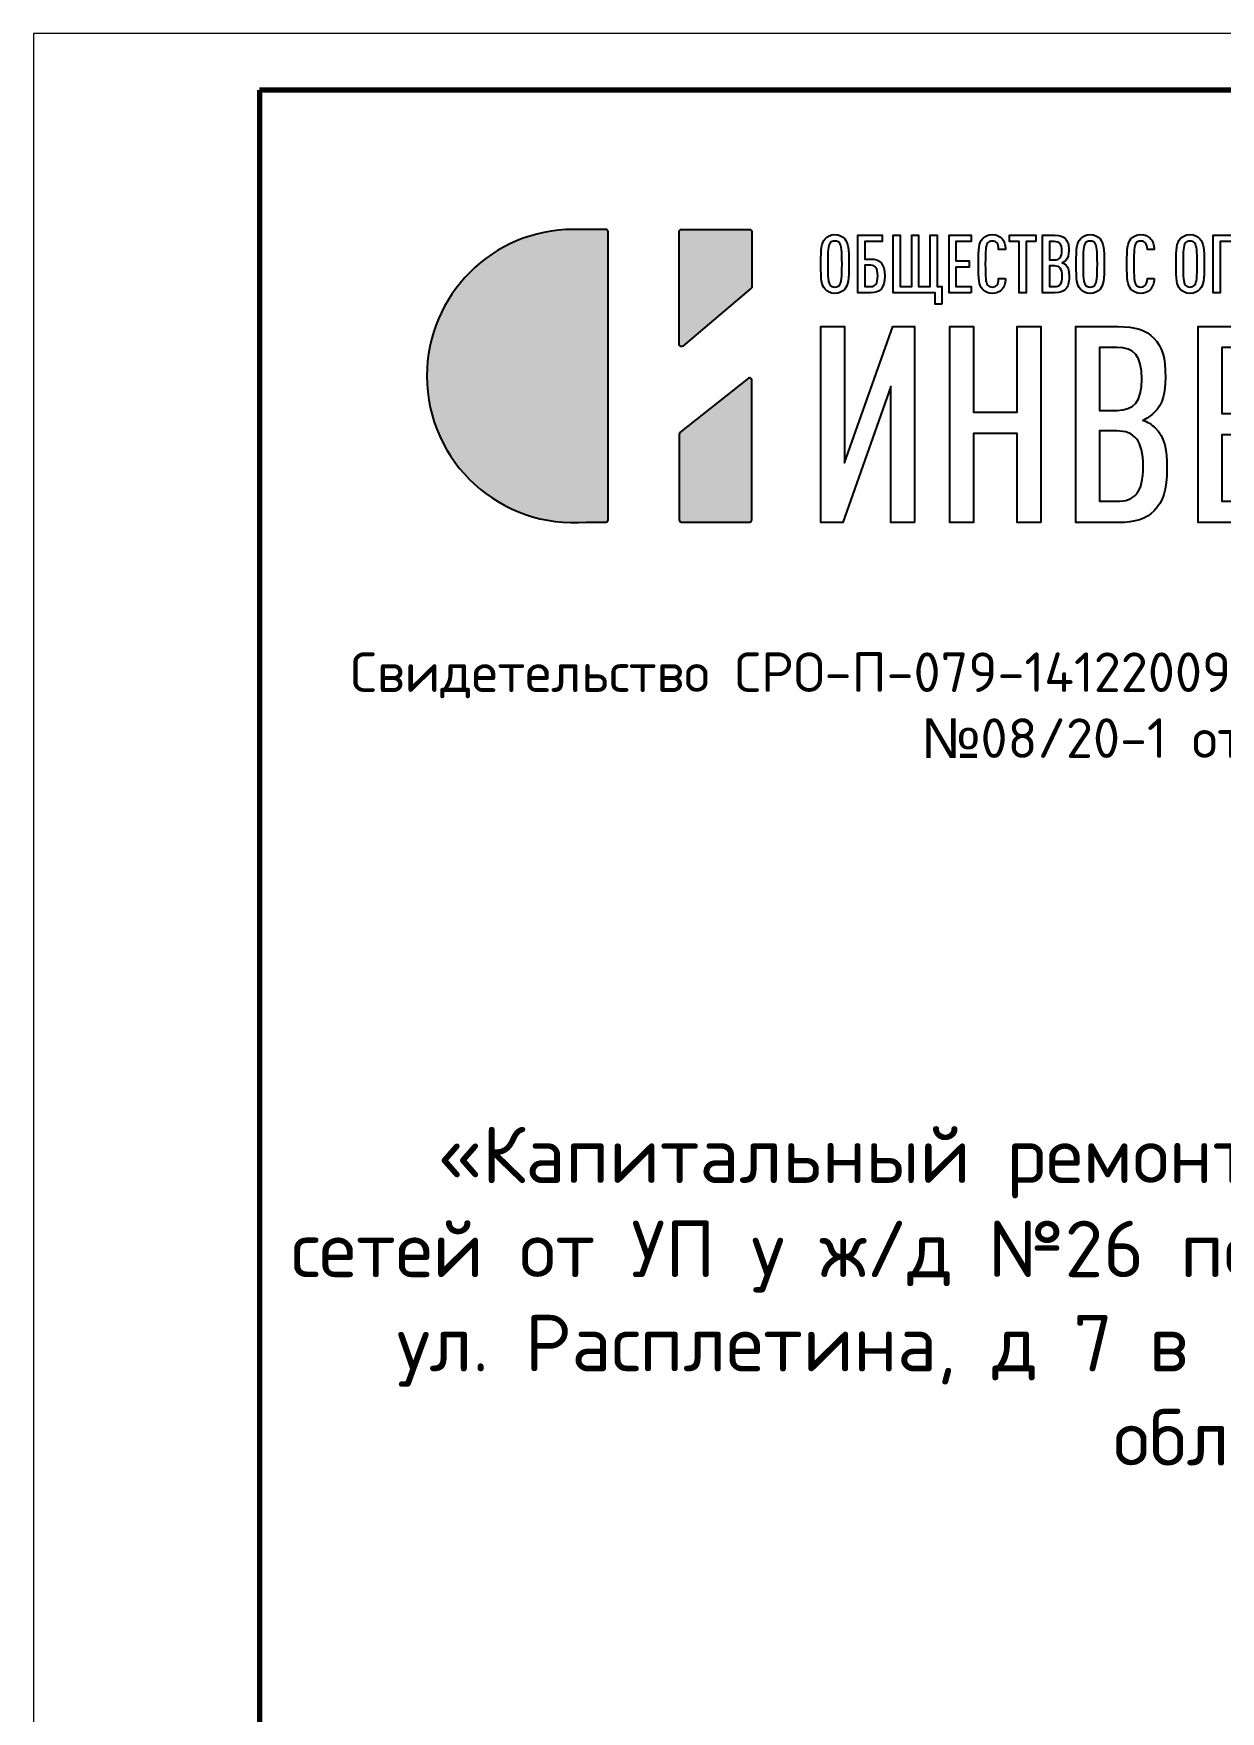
# Model space of a CAD drawing. Header units: millimetres. Extents: x 1601 to 14530, y 1157 to 12625.
# Drawn here: x 6331.1 to 6436.1, y 2974.1 to 3122.6 of the extents above; entities that cross this region are included whole.
import ezdxf

# ---------------------------------------------------------------- set-up
doc = ezdxf.new("R2010")
doc.units = ezdxf.units.MM
doc.layers.add('Основной', color=1, linetype='Continuous', lineweight=60)
doc.layers.add('Размерный', color=4, linetype='Continuous', lineweight=30)
doc.styles.add('-ISOCPEUR-', font='isocpeur.TTF')

# ---------------------------------------------------------------- blocks, each defined once
blk = doc.blocks.new('Лого')
h = blk.add_hatch(color=151)
h.set_gradient(color1=(158, 191, 227), color2=(46, 54, 92), tint=1, name='HEMISPHERICAL')
edge = h.paths.add_edge_path()
edge.add_spline(control_points=[(0.349, 0.494), (-0.191, 0.447), (-0.657, 0.871), (-0.657, 1.415), (-0.657, 1.415), (-0.657, 1.925), (-0.243, 2.339), (0.267, 2.339), (0.267, 2.339), (0.267, 2.339), (0.471, 2.339), (0.471, 2.339), (0.471, 2.339), (0.479, 2.339), (0.485, 2.333), (0.485, 2.325), (0.485, 2.325), (0.485, 2.325), (0.485, 0.508), (0.485, 0.508), (0.485, 0.508), (0.485, 0.5), (0.479, 0.494), (0.471, 0.494), (0.471, 0.494), (0.471, 0.494), (0.35, 0.494), (0.35, 0.494), (0.35, 0.494), (0.35, 0.494), (0.349, 0.494), (0.349, 0.494)], knot_values=[0, 0, 0, 0, 0.111111, 0.111111, 0.111111, 0.111211, 0.222222, 0.222222, 0.222222, 0.222322, 0.333333, 0.333333, 0.333333, 0.333433, 0.444444, 0.444444, 0.444444, 0.444544, 0.555556, 0.555556, 0.555556, 0.555656, 0.666667, 0.666667, 0.666667, 0.666767, 0.777778, 0.777778, 0.777778, 0.777878, 1, 1, 1, 1], degree=3, periodic=0)
edge = h.paths.add_edge_path()
edge.add_spline(control_points=[(0.955, 1.604), (0.955, 1.604), (1.385, 1.966), (1.385, 1.966), (1.385, 1.966), (1.388, 1.969), (1.39, 1.972), (1.39, 1.976), (1.39, 1.976), (1.39, 1.976), (1.39, 2.325), (1.39, 2.325), (1.39, 2.325), (1.39, 2.333), (1.384, 2.339), (1.377, 2.339), (1.377, 2.339), (1.377, 2.339), (0.947, 2.339), (0.947, 2.339), (0.947, 2.339), (0.939, 2.339), (0.933, 2.333), (0.933, 2.325), (0.933, 2.325), (0.933, 2.325), (0.933, 1.614), (0.933, 1.614), (0.933, 1.614), (0.933, 1.609), (0.936, 1.604), (0.941, 1.602), (0.941, 1.602), (0.946, 1.6), (0.951, 1.601), (0.955, 1.604)], knot_values=[0, 0, 0, 0, 0.1, 0.1, 0.1, 0.1001, 0.2, 0.2, 0.2, 0.2001, 0.3, 0.3, 0.3, 0.3001, 0.4, 0.4, 0.4, 0.4001, 0.5, 0.5, 0.5, 0.5001, 0.6, 0.6, 0.6, 0.6001, 0.7, 0.7, 0.7, 0.7001, 0.8, 0.8, 0.8, 0.8001, 1, 1, 1, 1], degree=3, periodic=0)
edge = h.paths.add_edge_path()
edge.add_spline(control_points=[(0.938, 1.059), (0.938, 1.059), (1.369, 1.401), (1.369, 1.401), (1.369, 1.401), (1.373, 1.404), (1.378, 1.405), (1.383, 1.402), (1.383, 1.402), (1.387, 1.4), (1.39, 1.396), (1.39, 1.39), (1.39, 1.39), (1.39, 1.39), (1.39, 0.508), (1.39, 0.508), (1.39, 0.508), (1.39, 0.5), (1.384, 0.494), (1.377, 0.494), (1.377, 0.494), (1.377, 0.494), (0.947, 0.494), (0.947, 0.494), (0.947, 0.494), (0.939, 0.494), (0.933, 0.5), (0.933, 0.508), (0.933, 0.508), (0.933, 0.508), (0.933, 1.049), (0.933, 1.049), (0.933, 1.049), (0.933, 1.053), (0.935, 1.057), (0.938, 1.059)], knot_values=[0, 0, 0, 0, 0.1, 0.1, 0.1, 0.1001, 0.2, 0.2, 0.2, 0.2001, 0.3, 0.3, 0.3, 0.3001, 0.4, 0.4, 0.4, 0.4001, 0.5, 0.5, 0.5, 0.5001, 0.6, 0.6, 0.6, 0.6001, 0.7, 0.7, 0.7, 0.7001, 0.8, 0.8, 0.8, 0.8001, 1, 1, 1, 1], degree=3, periodic=0)
at = {"color": 159}
for points, knots in [([(0.349, 0.494), (-0.191, 0.447), (-0.657, 0.871), (-0.657, 1.415), (-0.657, 1.415), (-0.657, 1.925), (-0.243, 2.339), (0.267, 2.339), (0.267, 2.339), (0.267, 2.339), (0.471, 2.339), (0.471, 2.339), (0.471, 2.339), (0.479, 2.339), (0.485, 2.333), (0.485, 2.325), (0.485, 2.325), (0.485, 2.325), (0.485, 0.508), (0.485, 0.508), (0.485, 0.508), (0.485, 0.5), (0.479, 0.494), (0.471, 0.494), (0.471, 0.494), (0.471, 0.494), (0.35, 0.494), (0.35, 0.494), (0.35, 0.494), (0.35, 0.494), (0.349, 0.494), (0.349, 0.494)], [0, 0, 0, 0, 0.111111, 0.111111, 0.111111, 0.111111, 0.222222, 0.222222, 0.222222, 0.222222, 0.333333, 0.333333, 0.333333, 0.333333, 0.444444, 0.444444, 0.444444, 0.444444, 0.555556, 0.555556, 0.555556, 0.555556, 0.666667, 0.666667, 0.666667, 0.666667, 0.777778, 0.777778, 0.777778, 0.777778, 1, 1, 1, 1]), ([(0.955, 1.604), (0.955, 1.604), (1.385, 1.966), (1.385, 1.966), (1.385, 1.966), (1.388, 1.969), (1.39, 1.972), (1.39, 1.976), (1.39, 1.976), (1.39, 1.976), (1.39, 2.325), (1.39, 2.325), (1.39, 2.325), (1.39, 2.333), (1.384, 2.339), (1.377, 2.339), (1.377, 2.339), (1.377, 2.339), (0.947, 2.339), (0.947, 2.339), (0.947, 2.339), (0.939, 2.339), (0.933, 2.333), (0.933, 2.325), (0.933, 2.325), (0.933, 2.325), (0.933, 1.614), (0.933, 1.614), (0.933, 1.614), (0.933, 1.609), (0.936, 1.604), (0.941, 1.602), (0.941, 1.602), (0.946, 1.6), (0.951, 1.601), (0.955, 1.604)], [0, 0, 0, 0, 0.1, 0.1, 0.1, 0.1, 0.2, 0.2, 0.2, 0.2, 0.3, 0.3, 0.3, 0.3, 0.4, 0.4, 0.4, 0.4, 0.5, 0.5, 0.5, 0.5, 0.6, 0.6, 0.6, 0.6, 0.7, 0.7, 0.7, 0.7, 0.8, 0.8, 0.8, 0.8, 1, 1, 1, 1]), ([(2.002, 2.121), (2.002, 2.221), (1.999, 2.253), (1.976, 2.279), (1.976, 2.279), (1.962, 2.295), (1.942, 2.306), (1.914, 2.306), (1.914, 2.306), (1.885, 2.306), (1.866, 2.295), (1.852, 2.279), (1.852, 2.279), (1.829, 2.253), (1.826, 2.221), (1.826, 2.121), (1.826, 2.121), (1.826, 2.021), (1.829, 1.988), (1.852, 1.962), (1.852, 1.962), (1.866, 1.946), (1.885, 1.936), (1.914, 1.936), (1.914, 1.936), (1.942, 1.936), (1.962, 1.946), (1.976, 1.962), (1.976, 1.962), (1.999, 1.988), (2.002, 2.021), (2.002, 2.121)], [0, 0, 0, 0, 0.111111, 0.111111, 0.111111, 0.111111, 0.222222, 0.222222, 0.222222, 0.222222, 0.333333, 0.333333, 0.333333, 0.333333, 0.444444, 0.444444, 0.444444, 0.444444, 0.555556, 0.555556, 0.555556, 0.555556, 0.666667, 0.666667, 0.666667, 0.666667, 0.777778, 0.777778, 0.777778, 0.777778, 1, 1, 1, 1]), ([(1.959, 2.121), (1.959, 2.035), (1.956, 2.006), (1.943, 1.989), (1.943, 1.989), (1.937, 1.981), (1.928, 1.975), (1.914, 1.975), (1.914, 1.975), (1.9, 1.975), (1.89, 1.981), (1.884, 1.989), (1.884, 1.989), (1.871, 2.006), (1.869, 2.035), (1.869, 2.121), (1.869, 2.121), (1.869, 2.207), (1.871, 2.235), (1.884, 2.253), (1.884, 2.253), (1.89, 2.261), (1.9, 2.266), (1.914, 2.266), (1.914, 2.266), (1.928, 2.266), (1.937, 2.261), (1.943, 2.253), (1.943, 2.253), (1.956, 2.235), (1.959, 2.207), (1.959, 2.121)], [0, 0, 0, 0, 0.111111, 0.111111, 0.111111, 0.111111, 0.222222, 0.222222, 0.222222, 0.222222, 0.333333, 0.333333, 0.333333, 0.333333, 0.444444, 0.444444, 0.444444, 0.444444, 0.555556, 0.555556, 0.555556, 0.555556, 0.666667, 0.666667, 0.666667, 0.666667, 0.777778, 0.777778, 0.777778, 0.777778, 1, 1, 1, 1]), ([(2.228, 2.046), (2.228, 2.126), (2.196, 2.152), (2.141, 2.152), (2.141, 2.152), (2.141, 2.152), (2.102, 2.152), (2.102, 2.152), (2.102, 2.152), (2.102, 2.152), (2.102, 2.262), (2.102, 2.262), (2.102, 2.262), (2.102, 2.262), (2.212, 2.262), (2.212, 2.262), (2.212, 2.262), (2.212, 2.262), (2.212, 2.302), (2.212, 2.302), (2.212, 2.302), (2.212, 2.302), (2.059, 2.302), (2.059, 2.302), (2.059, 2.302), (2.059, 2.302), (2.059, 1.94), (2.059, 1.94), (2.059, 1.94), (2.059, 1.94), (2.141, 1.94), (2.141, 1.94), (2.141, 1.94), (2.195, 1.94), (2.228, 1.966), (2.228, 2.046)], [0, 0, 0, 0, 0.1, 0.1, 0.1, 0.1, 0.2, 0.2, 0.2, 0.2, 0.3, 0.3, 0.3, 0.3, 0.4, 0.4, 0.4, 0.4, 0.5, 0.5, 0.5, 0.5, 0.6, 0.6, 0.6, 0.6, 0.7, 0.7, 0.7, 0.7, 0.8, 0.8, 0.8, 0.8, 1, 1, 1, 1]), ([(2.587, 1.868), (2.587, 1.868), (2.587, 1.979), (2.587, 1.979), (2.587, 1.979), (2.587, 1.979), (2.559, 1.979), (2.559, 1.979), (2.559, 1.979), (2.559, 1.979), (2.559, 2.302), (2.559, 2.302), (2.559, 2.302), (2.559, 2.302), (2.515, 2.302), (2.515, 2.302), (2.515, 2.302), (2.515, 2.302), (2.515, 1.979), (2.515, 1.979), (2.515, 1.979), (2.515, 1.979), (2.442, 1.979), (2.442, 1.979), (2.442, 1.979), (2.442, 1.979), (2.442, 2.302), (2.442, 2.302), (2.442, 2.302), (2.442, 2.302), (2.398, 2.302), (2.398, 2.302), (2.398, 2.302), (2.398, 2.302), (2.398, 1.979), (2.398, 1.979), (2.398, 1.979), (2.398, 1.979), (2.325, 1.979), (2.325, 1.979), (2.325, 1.979), (2.325, 1.979), (2.325, 2.302), (2.325, 2.302), (2.325, 2.302), (2.325, 2.302), (2.282, 2.302), (2.282, 2.302), (2.282, 2.302), (2.282, 2.302), (2.282, 1.94), (2.282, 1.94), (2.282, 1.94), (2.282, 1.94), (2.546, 1.94), (2.546, 1.94), (2.546, 1.94), (2.546, 1.94), (2.546, 1.868), (2.546, 1.868), (2.546, 1.868), (2.546, 1.868), (2.587, 1.868), (2.587, 1.868)], [0, 0, 0, 0, 0.058824, 0.058824, 0.058824, 0.058824, 0.117647, 0.117647, 0.117647, 0.117647, 0.176471, 0.176471, 0.176471, 0.176471, 0.235294, 0.235294, 0.235294, 0.235294, 0.294118, 0.294118, 0.294118, 0.294118, 0.352941, 0.352941, 0.352941, 0.352941, 0.411765, 0.411765, 0.411765, 0.411765, 0.470588, 0.470588, 0.470588, 0.470588, 0.529412, 0.529412, 0.529412, 0.529412, 0.588235, 0.588235, 0.588235, 0.588235, 0.647059, 0.647059, 0.647059, 0.647059, 0.705882, 0.705882, 0.705882, 0.705882, 0.764706, 0.764706, 0.764706, 0.764706, 0.823529, 0.823529, 0.823529, 0.823529, 0.882353, 0.882353, 0.882353, 0.882353, 1, 1, 1, 1]), ([(2.773, 1.94), (2.773, 1.94), (2.773, 1.979), (2.773, 1.979), (2.773, 1.979), (2.773, 1.979), (2.677, 1.979), (2.677, 1.979), (2.677, 1.979), (2.677, 1.979), (2.677, 2.102), (2.677, 2.102), (2.677, 2.102), (2.677, 2.102), (2.76, 2.102), (2.76, 2.102), (2.76, 2.102), (2.76, 2.102), (2.76, 2.141), (2.76, 2.141), (2.76, 2.141), (2.76, 2.141), (2.677, 2.141), (2.677, 2.141), (2.677, 2.141), (2.677, 2.141), (2.677, 2.262), (2.677, 2.262), (2.677, 2.262), (2.677, 2.262), (2.773, 2.262), (2.773, 2.262), (2.773, 2.262), (2.773, 2.262), (2.773, 2.302), (2.773, 2.302), (2.773, 2.302), (2.773, 2.302), (2.634, 2.302), (2.634, 2.302), (2.634, 2.302), (2.634, 2.302), (2.634, 1.94), (2.634, 1.94), (2.634, 1.94), (2.634, 1.94), (2.773, 1.94), (2.773, 1.94)], [0, 0, 0, 0, 0.076923, 0.076923, 0.076923, 0.076923, 0.153846, 0.153846, 0.153846, 0.153846, 0.230769, 0.230769, 0.230769, 0.230769, 0.307692, 0.307692, 0.307692, 0.307692, 0.384615, 0.384615, 0.384615, 0.384615, 0.461538, 0.461538, 0.461538, 0.461538, 0.538462, 0.538462, 0.538462, 0.538462, 0.615385, 0.615385, 0.615385, 0.615385, 0.692308, 0.692308, 0.692308, 0.692308, 0.769231, 0.769231, 0.769231, 0.769231, 0.846154, 0.846154, 0.846154, 0.846154, 1, 1, 1, 1]), ([(2.99, 2.029), (2.99, 2.029), (2.946, 2.029), (2.946, 2.029), (2.946, 2.029), (2.946, 2.014), (2.943, 1.998), (2.935, 1.988), (2.935, 1.988), (2.929, 1.981), (2.92, 1.975), (2.906, 1.975), (2.906, 1.975), (2.892, 1.975), (2.882, 1.981), (2.876, 1.989), (2.876, 1.989), (2.864, 2.006), (2.862, 2.035), (2.862, 2.121), (2.862, 2.121), (2.862, 2.207), (2.864, 2.235), (2.876, 2.253), (2.876, 2.253), (2.882, 2.261), (2.892, 2.266), (2.906, 2.266), (2.906, 2.266), (2.92, 2.266), (2.929, 2.261), (2.935, 2.254), (2.935, 2.254), (2.943, 2.243), (2.946, 2.228), (2.946, 2.213), (2.946, 2.213), (2.946, 2.213), (2.99, 2.213), (2.99, 2.213), (2.99, 2.213), (2.989, 2.242), (2.981, 2.268), (2.964, 2.284), (2.964, 2.284), (2.95, 2.298), (2.932, 2.306), (2.906, 2.306), (2.906, 2.306), (2.878, 2.306), (2.858, 2.295), (2.844, 2.279), (2.844, 2.279), (2.821, 2.252), (2.818, 2.221), (2.818, 2.121), (2.818, 2.121), (2.818, 2.021), (2.821, 1.99), (2.844, 1.962), (2.844, 1.962), (2.858, 1.946), (2.878, 1.936), (2.906, 1.936), (2.906, 1.936), (2.93, 1.936), (2.948, 1.943), (2.962, 1.956), (2.962, 1.956), (2.98, 1.972), (2.989, 1.999), (2.99, 2.029)], [0, 0, 0, 0, 0.052632, 0.052632, 0.052632, 0.052632, 0.105263, 0.105263, 0.105263, 0.105263, 0.157895, 0.157895, 0.157895, 0.157895, 0.210526, 0.210526, 0.210526, 0.210526, 0.263158, 0.263158, 0.263158, 0.263158, 0.315789, 0.315789, 0.315789, 0.315789, 0.368421, 0.368421, 0.368421, 0.368421, 0.421053, 0.421053, 0.421053, 0.421053, 0.473684, 0.473684, 0.473684, 0.473684, 0.526316, 0.526316, 0.526316, 0.526316, 0.578947, 0.578947, 0.578947, 0.578947, 0.631579, 0.631579, 0.631579, 0.631579, 0.684211, 0.684211, 0.684211, 0.684211, 0.736842, 0.736842, 0.736842, 0.736842, 0.789474, 0.789474, 0.789474, 0.789474, 0.842105, 0.842105, 0.842105, 0.842105, 0.894737, 0.894737, 0.894737, 0.894737, 1, 1, 1, 1]), ([(3.18, 2.262), (3.18, 2.262), (3.18, 2.302), (3.18, 2.302), (3.18, 2.302), (3.18, 2.302), (3.015, 2.302), (3.015, 2.302), (3.015, 2.302), (3.015, 2.302), (3.015, 2.262), (3.015, 2.262), (3.015, 2.262), (3.015, 2.262), (3.075, 2.262), (3.075, 2.262), (3.075, 2.262), (3.075, 2.262), (3.075, 1.94), (3.075, 1.94), (3.075, 1.94), (3.075, 1.94), (3.119, 1.94), (3.119, 1.94), (3.119, 1.94), (3.119, 1.94), (3.119, 2.262), (3.119, 2.262), (3.119, 2.262), (3.119, 2.262), (3.18, 2.262), (3.18, 2.262)], [0, 0, 0, 0, 0.111111, 0.111111, 0.111111, 0.111111, 0.222222, 0.222222, 0.222222, 0.222222, 0.333333, 0.333333, 0.333333, 0.333333, 0.444444, 0.444444, 0.444444, 0.444444, 0.555556, 0.555556, 0.555556, 0.555556, 0.666667, 0.666667, 0.666667, 0.666667, 0.777778, 0.777778, 0.777778, 0.777778, 1, 1, 1, 1]), ([(3.39, 2.041), (3.39, 2.072), (3.387, 2.097), (3.369, 2.115), (3.369, 2.115), (3.362, 2.121), (3.354, 2.126), (3.346, 2.128), (3.346, 2.128), (3.353, 2.131), (3.36, 2.136), (3.367, 2.142), (3.367, 2.142), (3.384, 2.159), (3.388, 2.181), (3.388, 2.207), (3.388, 2.207), (3.388, 2.246), (3.382, 2.263), (3.367, 2.28), (3.367, 2.28), (3.352, 2.295), (3.333, 2.302), (3.301, 2.302), (3.301, 2.302), (3.301, 2.302), (3.223, 2.302), (3.223, 2.302), (3.223, 2.302), (3.223, 2.302), (3.223, 1.94), (3.223, 1.94), (3.223, 1.94), (3.223, 1.94), (3.301, 1.94), (3.301, 1.94), (3.301, 1.94), (3.333, 1.94), (3.352, 1.946), (3.367, 1.962), (3.367, 1.962), (3.383, 1.978), (3.39, 1.998), (3.39, 2.041)], [0, 0, 0, 0, 0.083333, 0.083333, 0.083333, 0.083333, 0.166667, 0.166667, 0.166667, 0.166667, 0.25, 0.25, 0.25, 0.25, 0.333333, 0.333333, 0.333333, 0.333333, 0.416667, 0.416667, 0.416667, 0.416667, 0.5, 0.5, 0.5, 0.5, 0.583333, 0.583333, 0.583333, 0.583333, 0.666667, 0.666667, 0.666667, 0.666667, 0.75, 0.75, 0.75, 0.75, 0.833333, 0.833333, 0.833333, 0.833333, 1, 1, 1, 1]), ([(3.344, 2.205), (3.344, 2.163), (3.329, 2.147), (3.298, 2.147), (3.298, 2.147), (3.298, 2.147), (3.266, 2.147), (3.266, 2.147), (3.266, 2.147), (3.266, 2.147), (3.266, 2.262), (3.266, 2.262), (3.266, 2.262), (3.266, 2.262), (3.298, 2.262), (3.298, 2.262), (3.298, 2.262), (3.33, 2.262), (3.344, 2.248), (3.344, 2.205)], [0, 0, 0, 0, 0.166667, 0.166667, 0.166667, 0.166667, 0.333333, 0.333333, 0.333333, 0.333333, 0.5, 0.5, 0.5, 0.5, 0.666667, 0.666667, 0.666667, 0.666667, 1, 1, 1, 1]), ([(3.611, 2.121), (3.611, 2.221), (3.608, 2.253), (3.585, 2.279), (3.585, 2.279), (3.571, 2.295), (3.551, 2.306), (3.523, 2.306), (3.523, 2.306), (3.495, 2.306), (3.475, 2.295), (3.461, 2.279), (3.461, 2.279), (3.438, 2.253), (3.435, 2.221), (3.435, 2.121), (3.435, 2.121), (3.435, 2.021), (3.438, 1.988), (3.461, 1.962), (3.461, 1.962), (3.475, 1.946), (3.495, 1.936), (3.523, 1.936), (3.523, 1.936), (3.551, 1.936), (3.571, 1.946), (3.585, 1.962), (3.585, 1.962), (3.608, 1.988), (3.611, 2.021), (3.611, 2.121)], [0, 0, 0, 0, 0.111111, 0.111111, 0.111111, 0.111111, 0.222222, 0.222222, 0.222222, 0.222222, 0.333333, 0.333333, 0.333333, 0.333333, 0.444444, 0.444444, 0.444444, 0.444444, 0.555556, 0.555556, 0.555556, 0.555556, 0.666667, 0.666667, 0.666667, 0.666667, 0.777778, 0.777778, 0.777778, 0.777778, 1, 1, 1, 1]), ([(3.568, 2.121), (3.568, 2.035), (3.565, 2.006), (3.552, 1.989), (3.552, 1.989), (3.546, 1.981), (3.537, 1.975), (3.523, 1.975), (3.523, 1.975), (3.509, 1.975), (3.499, 1.981), (3.493, 1.989), (3.493, 1.989), (3.48, 2.006), (3.478, 2.035), (3.478, 2.121), (3.478, 2.121), (3.478, 2.207), (3.48, 2.235), (3.493, 2.253), (3.493, 2.253), (3.499, 2.261), (3.509, 2.266), (3.523, 2.266), (3.523, 2.266), (3.537, 2.266), (3.546, 2.261), (3.552, 2.253), (3.552, 2.253), (3.565, 2.235), (3.568, 2.207), (3.568, 2.121)], [0, 0, 0, 0, 0.111111, 0.111111, 0.111111, 0.111111, 0.222222, 0.222222, 0.222222, 0.222222, 0.333333, 0.333333, 0.333333, 0.333333, 0.444444, 0.444444, 0.444444, 0.444444, 0.555556, 0.555556, 0.555556, 0.555556, 0.666667, 0.666667, 0.666667, 0.666667, 0.777778, 0.777778, 0.777778, 0.777778, 1, 1, 1, 1]), ([(3.926, 2.029), (3.926, 2.029), (3.883, 2.029), (3.883, 2.029), (3.883, 2.029), (3.882, 2.014), (3.879, 1.998), (3.871, 1.988), (3.871, 1.988), (3.865, 1.981), (3.856, 1.975), (3.842, 1.975), (3.842, 1.975), (3.828, 1.975), (3.819, 1.981), (3.812, 1.989), (3.812, 1.989), (3.8, 2.006), (3.798, 2.035), (3.798, 2.121), (3.798, 2.121), (3.798, 2.207), (3.8, 2.235), (3.812, 2.253), (3.812, 2.253), (3.819, 2.261), (3.828, 2.266), (3.842, 2.266), (3.842, 2.266), (3.856, 2.266), (3.865, 2.261), (3.871, 2.254), (3.871, 2.254), (3.88, 2.243), (3.882, 2.228), (3.883, 2.213), (3.883, 2.213), (3.883, 2.213), (3.926, 2.213), (3.926, 2.213), (3.926, 2.213), (3.925, 2.242), (3.917, 2.268), (3.9, 2.284), (3.9, 2.284), (3.886, 2.298), (3.868, 2.306), (3.842, 2.306), (3.842, 2.306), (3.814, 2.306), (3.794, 2.295), (3.78, 2.279), (3.78, 2.279), (3.757, 2.252), (3.754, 2.221), (3.754, 2.121), (3.754, 2.121), (3.754, 2.021), (3.757, 1.99), (3.78, 1.962), (3.78, 1.962), (3.794, 1.946), (3.814, 1.936), (3.842, 1.936), (3.842, 1.936), (3.866, 1.936), (3.884, 1.943), (3.898, 1.956), (3.898, 1.956), (3.916, 1.972), (3.925, 1.999), (3.926, 2.029)], [0, 0, 0, 0, 0.052632, 0.052632, 0.052632, 0.052632, 0.105263, 0.105263, 0.105263, 0.105263, 0.157895, 0.157895, 0.157895, 0.157895, 0.210526, 0.210526, 0.210526, 0.210526, 0.263158, 0.263158, 0.263158, 0.263158, 0.315789, 0.315789, 0.315789, 0.315789, 0.368421, 0.368421, 0.368421, 0.368421, 0.421053, 0.421053, 0.421053, 0.421053, 0.473684, 0.473684, 0.473684, 0.473684, 0.526316, 0.526316, 0.526316, 0.526316, 0.578947, 0.578947, 0.578947, 0.578947, 0.631579, 0.631579, 0.631579, 0.631579, 0.684211, 0.684211, 0.684211, 0.684211, 0.736842, 0.736842, 0.736842, 0.736842, 0.789474, 0.789474, 0.789474, 0.789474, 0.842105, 0.842105, 0.842105, 0.842105, 0.894737, 0.894737, 0.894737, 0.894737, 1, 1, 1, 1]), ([(4.241, 2.121), (4.241, 2.221), (4.238, 2.253), (4.214, 2.279), (4.214, 2.279), (4.2, 2.295), (4.181, 2.306), (4.152, 2.306), (4.152, 2.306), (4.124, 2.306), (4.105, 2.295), (4.09, 2.279), (4.09, 2.279), (4.067, 2.253), (4.064, 2.221), (4.064, 2.121), (4.064, 2.121), (4.064, 2.021), (4.067, 1.988), (4.09, 1.962), (4.09, 1.962), (4.105, 1.946), (4.124, 1.936), (4.152, 1.936), (4.152, 1.936), (4.181, 1.936), (4.2, 1.946), (4.214, 1.962), (4.214, 1.962), (4.238, 1.988), (4.241, 2.021), (4.241, 2.121)], [0, 0, 0, 0, 0.111111, 0.111111, 0.111111, 0.111111, 0.222222, 0.222222, 0.222222, 0.222222, 0.333333, 0.333333, 0.333333, 0.333333, 0.444444, 0.444444, 0.444444, 0.444444, 0.555556, 0.555556, 0.555556, 0.555556, 0.666667, 0.666667, 0.666667, 0.666667, 0.777778, 0.777778, 0.777778, 0.777778, 1, 1, 1, 1]), ([(4.197, 2.121), (4.197, 2.035), (4.194, 2.006), (4.182, 1.989), (4.182, 1.989), (4.176, 1.981), (4.167, 1.975), (4.152, 1.975), (4.152, 1.975), (4.138, 1.975), (4.128, 1.981), (4.122, 1.989), (4.122, 1.989), (4.11, 2.006), (4.108, 2.035), (4.108, 2.121), (4.108, 2.121), (4.108, 2.207), (4.11, 2.235), (4.122, 2.253), (4.122, 2.253), (4.128, 2.261), (4.138, 2.266), (4.152, 2.266), (4.152, 2.266), (4.167, 2.266), (4.176, 2.261), (4.182, 2.253), (4.182, 2.253), (4.194, 2.235), (4.197, 2.207), (4.197, 2.121)], [0, 0, 0, 0, 0.111111, 0.111111, 0.111111, 0.111111, 0.222222, 0.222222, 0.222222, 0.222222, 0.333333, 0.333333, 0.333333, 0.333333, 0.444444, 0.444444, 0.444444, 0.444444, 0.555556, 0.555556, 0.555556, 0.555556, 0.666667, 0.666667, 0.666667, 0.666667, 0.777778, 0.777778, 0.777778, 0.777778, 1, 1, 1, 1]), ([(4.434, 2.262), (4.434, 2.262), (4.434, 2.302), (4.434, 2.302), (4.434, 2.302), (4.434, 2.302), (4.297, 2.302), (4.297, 2.302), (4.297, 2.302), (4.297, 2.302), (4.297, 1.94), (4.297, 1.94), (4.297, 1.94), (4.297, 1.94), (4.341, 1.94), (4.341, 1.94), (4.341, 1.94), (4.341, 1.94), (4.341, 2.262), (4.341, 2.262), (4.341, 2.262), (4.341, 2.262), (4.434, 2.262), (4.434, 2.262)], [0, 0, 0, 0, 0.142857, 0.142857, 0.142857, 0.142857, 0.285714, 0.285714, 0.285714, 0.285714, 0.428571, 0.428571, 0.428571, 0.428571, 0.571429, 0.571429, 0.571429, 0.571429, 0.714286, 0.714286, 0.714286, 0.714286, 1, 1, 1, 1]), ([(2.184, 2.046), (2.184, 1.997), (2.169, 1.979), (2.14, 1.979), (2.14, 1.979), (2.14, 1.979), (2.102, 1.979), (2.102, 1.979), (2.102, 1.979), (2.102, 1.979), (2.102, 2.113), (2.102, 2.113), (2.102, 2.113), (2.102, 2.113), (2.14, 2.113), (2.14, 2.113), (2.14, 2.113), (2.169, 2.113), (2.184, 2.095), (2.184, 2.046)], [0, 0, 0, 0, 0.166667, 0.166667, 0.166667, 0.166667, 0.333333, 0.333333, 0.333333, 0.333333, 0.5, 0.5, 0.5, 0.5, 0.666667, 0.666667, 0.666667, 0.666667, 1, 1, 1, 1]), ([(3.347, 2.044), (3.347, 1.994), (3.331, 1.979), (3.298, 1.979), (3.298, 1.979), (3.298, 1.979), (3.266, 1.979), (3.266, 1.979), (3.266, 1.979), (3.266, 1.979), (3.266, 2.109), (3.266, 2.109), (3.266, 2.109), (3.266, 2.109), (3.298, 2.109), (3.298, 2.109), (3.298, 2.109), (3.33, 2.109), (3.347, 2.091), (3.347, 2.044)], [0, 0, 0, 0, 0.166667, 0.166667, 0.166667, 0.166667, 0.333333, 0.333333, 0.333333, 0.333333, 0.5, 0.5, 0.5, 0.5, 0.666667, 0.666667, 0.666667, 0.666667, 1, 1, 1, 1]), ([(2.416, 0.491), (2.416, 0.491), (2.416, 1.727), (2.416, 1.727), (2.416, 1.727), (2.416, 1.727), (2.279, 1.727), (2.279, 1.727), (2.279, 1.727), (2.279, 1.727), (1.975, 0.868), (1.975, 0.868), (1.975, 0.868), (1.975, 0.868), (1.975, 1.727), (1.975, 1.727), (1.975, 1.727), (1.975, 1.727), (1.826, 1.727), (1.826, 1.727), (1.826, 1.727), (1.826, 1.727), (1.826, 0.491), (1.826, 0.491), (1.826, 0.491), (1.826, 0.491), (1.965, 0.491), (1.965, 0.491), (1.965, 0.491), (1.965, 0.491), (2.267, 1.349), (2.267, 1.349), (2.267, 1.349), (2.267, 1.349), (2.267, 0.491), (2.267, 0.491), (2.267, 0.491), (2.267, 0.491), (2.416, 0.491), (2.416, 0.491)], [0, 0, 0, 0, 0.090909, 0.090909, 0.090909, 0.090909, 0.181818, 0.181818, 0.181818, 0.181818, 0.272727, 0.272727, 0.272727, 0.272727, 0.363636, 0.363636, 0.363636, 0.363636, 0.454545, 0.454545, 0.454545, 0.454545, 0.545455, 0.545455, 0.545455, 0.545455, 0.636364, 0.636364, 0.636364, 0.636364, 0.727273, 0.727273, 0.727273, 0.727273, 0.818182, 0.818182, 0.818182, 0.818182, 1, 1, 1, 1]), ([(3.211, 0.491), (3.211, 0.491), (3.211, 1.727), (3.211, 1.727), (3.211, 1.727), (3.211, 1.727), (3.062, 1.727), (3.062, 1.727), (3.062, 1.727), (3.062, 1.727), (3.062, 1.187), (3.062, 1.187), (3.062, 1.187), (3.062, 1.187), (2.787, 1.187), (2.787, 1.187), (2.787, 1.187), (2.787, 1.187), (2.787, 1.727), (2.787, 1.727), (2.787, 1.727), (2.787, 1.727), (2.638, 1.727), (2.638, 1.727), (2.638, 1.727), (2.638, 1.727), (2.638, 0.491), (2.638, 0.491), (2.638, 0.491), (2.638, 0.491), (2.787, 0.491), (2.787, 0.491), (2.787, 0.491), (2.787, 0.491), (2.787, 1.052), (2.787, 1.052), (2.787, 1.052), (2.787, 1.052), (3.062, 1.052), (3.062, 1.052), (3.062, 1.052), (3.062, 1.052), (3.062, 0.491), (3.062, 0.491), (3.062, 0.491), (3.062, 0.491), (3.211, 0.491), (3.211, 0.491)], [0, 0, 0, 0, 0.076923, 0.076923, 0.076923, 0.076923, 0.153846, 0.153846, 0.153846, 0.153846, 0.230769, 0.230769, 0.230769, 0.230769, 0.307692, 0.307692, 0.307692, 0.307692, 0.384615, 0.384615, 0.384615, 0.384615, 0.461538, 0.461538, 0.461538, 0.461538, 0.538462, 0.538462, 0.538462, 0.538462, 0.615385, 0.615385, 0.615385, 0.615385, 0.692308, 0.692308, 0.692308, 0.692308, 0.769231, 0.769231, 0.769231, 0.769231, 0.846154, 0.846154, 0.846154, 0.846154, 1, 1, 1, 1]), ([(4.006, 0.839), (4.006, 0.944), (3.995, 1.028), (3.931, 1.09), (3.931, 1.09), (3.91, 1.109), (3.883, 1.127), (3.855, 1.135), (3.855, 1.135), (3.879, 1.146), (3.903, 1.161), (3.924, 1.182), (3.924, 1.182), (3.985, 1.241), (3.997, 1.314), (3.997, 1.403), (3.997, 1.403), (3.997, 1.536), (3.978, 1.597), (3.924, 1.653), (3.924, 1.653), (3.874, 1.705), (3.808, 1.727), (3.699, 1.727), (3.699, 1.727), (3.699, 1.727), (3.433, 1.727), (3.433, 1.727), (3.433, 1.727), (3.433, 1.727), (3.433, 0.491), (3.433, 0.491), (3.433, 0.491), (3.433, 0.491), (3.699, 0.491), (3.699, 0.491), (3.699, 0.491), (3.808, 0.491), (3.876, 0.514), (3.926, 0.566), (3.926, 0.566), (3.982, 0.623), (4.006, 0.689), (4.006, 0.839)], [0, 0, 0, 0, 0.083333, 0.083333, 0.083333, 0.083333, 0.166667, 0.166667, 0.166667, 0.166667, 0.25, 0.25, 0.25, 0.25, 0.333333, 0.333333, 0.333333, 0.333333, 0.416667, 0.416667, 0.416667, 0.416667, 0.5, 0.5, 0.5, 0.5, 0.583333, 0.583333, 0.583333, 0.583333, 0.666667, 0.666667, 0.666667, 0.666667, 0.75, 0.75, 0.75, 0.75, 0.833333, 0.833333, 0.833333, 0.833333, 1, 1, 1, 1]), ([(4.681, 0.491), (4.681, 0.491), (4.681, 0.625), (4.681, 0.625), (4.681, 0.625), (4.681, 0.625), (4.353, 0.625), (4.353, 0.625), (4.353, 0.625), (4.353, 0.625), (4.353, 1.045), (4.353, 1.045), (4.353, 1.045), (4.353, 1.045), (4.636, 1.045), (4.636, 1.045), (4.636, 1.045), (4.636, 1.045), (4.636, 1.179), (4.636, 1.179), (4.636, 1.179), (4.636, 1.179), (4.353, 1.179), (4.353, 1.179), (4.353, 1.179), (4.353, 1.179), (4.353, 1.594), (4.353, 1.594), (4.353, 1.594), (4.353, 1.594), (4.681, 1.594), (4.681, 1.594), (4.681, 1.594), (4.681, 1.594), (4.681, 1.727), (4.681, 1.727), (4.681, 1.727), (4.681, 1.727), (4.204, 1.727), (4.204, 1.727), (4.204, 1.727), (4.204, 1.727), (4.204, 0.491), (4.204, 0.491), (4.204, 0.491), (4.204, 0.491), (4.681, 0.491), (4.681, 0.491)], [0, 0, 0, 0, 0.076923, 0.076923, 0.076923, 0.076923, 0.153846, 0.153846, 0.153846, 0.153846, 0.230769, 0.230769, 0.230769, 0.230769, 0.307692, 0.307692, 0.307692, 0.307692, 0.384615, 0.384615, 0.384615, 0.384615, 0.461538, 0.461538, 0.461538, 0.461538, 0.538462, 0.538462, 0.538462, 0.538462, 0.615385, 0.615385, 0.615385, 0.615385, 0.692308, 0.692308, 0.692308, 0.692308, 0.769231, 0.769231, 0.769231, 0.769231, 0.846154, 0.846154, 0.846154, 0.846154, 1, 1, 1, 1]), ([(3.848, 1.396), (3.848, 1.255), (3.798, 1.198), (3.692, 1.198), (3.692, 1.198), (3.692, 1.198), (3.582, 1.198), (3.582, 1.198), (3.582, 1.198), (3.582, 1.198), (3.582, 1.594), (3.582, 1.594), (3.582, 1.594), (3.582, 1.594), (3.692, 1.594), (3.692, 1.594), (3.692, 1.594), (3.799, 1.594), (3.848, 1.545), (3.848, 1.396)], [0, 0, 0, 0, 0.166667, 0.166667, 0.166667, 0.166667, 0.333333, 0.333333, 0.333333, 0.333333, 0.5, 0.5, 0.5, 0.5, 0.666667, 0.666667, 0.666667, 0.666667, 1, 1, 1, 1]), ([(0.938, 1.059), (0.938, 1.059), (1.369, 1.401), (1.369, 1.401), (1.369, 1.401), (1.373, 1.404), (1.378, 1.405), (1.383, 1.402), (1.383, 1.402), (1.387, 1.4), (1.39, 1.396), (1.39, 1.39), (1.39, 1.39), (1.39, 1.39), (1.39, 0.508), (1.39, 0.508), (1.39, 0.508), (1.39, 0.5), (1.384, 0.494), (1.377, 0.494), (1.377, 0.494), (1.377, 0.494), (0.947, 0.494), (0.947, 0.494), (0.947, 0.494), (0.939, 0.494), (0.933, 0.5), (0.933, 0.508), (0.933, 0.508), (0.933, 0.508), (0.933, 1.049), (0.933, 1.049), (0.933, 1.049), (0.933, 1.053), (0.935, 1.057), (0.938, 1.059)], [0, 0, 0, 0, 0.1, 0.1, 0.1, 0.1, 0.2, 0.2, 0.2, 0.2, 0.3, 0.3, 0.3, 0.3, 0.4, 0.4, 0.4, 0.4, 0.5, 0.5, 0.5, 0.5, 0.6, 0.6, 0.6, 0.6, 0.7, 0.7, 0.7, 0.7, 0.8, 0.8, 0.8, 0.8, 1, 1, 1, 1]), ([(3.857, 0.847), (3.857, 0.677), (3.803, 0.625), (3.69, 0.625), (3.69, 0.625), (3.69, 0.625), (3.582, 0.625), (3.582, 0.625), (3.582, 0.625), (3.582, 0.625), (3.582, 1.069), (3.582, 1.069), (3.582, 1.069), (3.582, 1.069), (3.69, 1.069), (3.69, 1.069), (3.69, 1.069), (3.801, 1.069), (3.857, 1.007), (3.857, 0.847)], [0, 0, 0, 0, 0.166667, 0.166667, 0.166667, 0.166667, 0.333333, 0.333333, 0.333333, 0.333333, 0.5, 0.5, 0.5, 0.5, 0.666667, 0.666667, 0.666667, 0.666667, 1, 1, 1, 1])]:
    blk.add_open_spline(points, degree=3, knots=knots, dxfattribs=at)

msp = doc.modelspace()

# ---------------------------------------------------------------- linework, layer by layer
at = {"layer": 'Основной', "color": 7, "lineweight": 70}
for p, q in [((6536.1353, 3117.5891), (6351.1353, 3117.5891)), ((6351.1353, 3117.5891), (6351.1353, 2830.5891))]:
    msp.add_line(p, q, dxfattribs=at)
at = {"layer": 'Размерный', "color": 7, "lineweight": 20}
for p, q in [((6331.1353, 3122.5891), (6331.1353, 2825.5891)), ((6331.1353, 3122.5891), (6331.1353, 2825.5891)), ((6541.1353, 3122.5891), (6331.1353, 3122.5891))]:
    msp.add_line(p, q, dxfattribs=at)

# ---------------------------------------------------------------- block references
at = {"xscale": 14.03940509185902, "yscale": 14.03940509185902, "zscale": 14.03940509185902}
msp.add_blockref('Лого', (6375.1544, 3072.4159), dxfattribs=at)

# ---------------------------------------------------------------- texts
at = {"layer": 'Размерный', "color": 7, "lineweight": 30, "insert": (6351.1353, 3067.8172), "char_height": 3.5, "attachment_point": 1, "style": '-ISOCPEUR-'}
msp.add_mtext_dynamic_manual_height_columns('\\pi4.5332,l3.5,t8.0332;Свидетельство СРО-П-079-14122009 на основании Решения Совета Ассоциации \\P\\pi55.027,t58.527;{\\fArial|b0|i0|c204|p34;№}08/20-1 от "20" августа 2018 г.', width=185, gutter_width=12.5, heights=[11.0681], dxfattribs=at)
at = {"layer": 'Размерный', "color": 7, "lineweight": 30, "insert": (6350.8142, 3025.8581), "char_height": 5, "width": 181.687872, "attachment_point": 1, "style": '-ISOCPEUR-'}
msp.add_mtext('\\pi16.05939;«Капитальный ремонт (реконструкция) тепловых \\P\\pi3.09394;сетей от УП у ж/д №26 по ул. Б. Новикова до ТК-8018 \\P\\pi12.46894;ул. Расплетина, д 7 в ГО г. Рыбинск Ярославской \\P\\pi75.84394;области».', dxfattribs=at)

doc.saveas('drawing.dxf')
